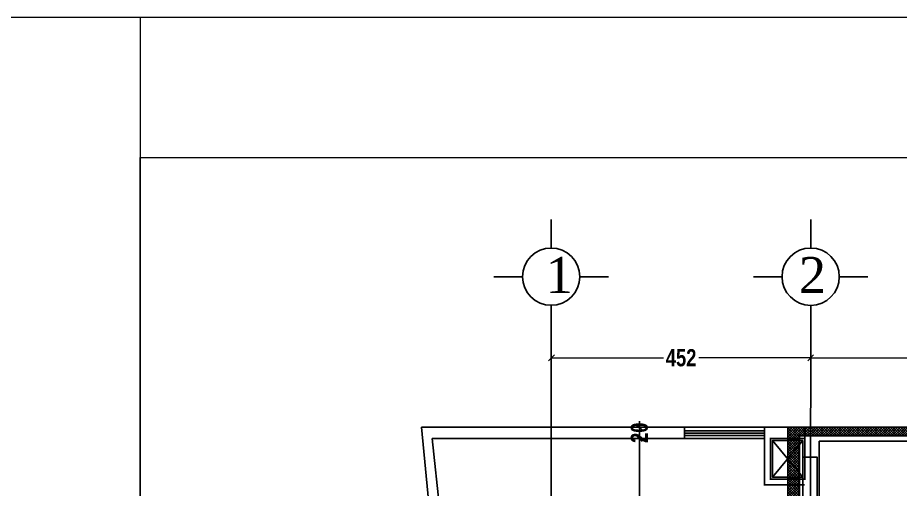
# Model space of a CAD drawing. Extents: x 285329 to 658348, y -83126 to -16980.
# Drawn here: x 349257 to 350798, y -39432 to -38609 of the extents above; entities that cross this region are included whole.
import ezdxf

# ---------------------------------------------------------------- set-up
doc = ezdxf.new("R2010")
doc.units = 0
doc.layers.get('0').update_dxf_attribs({"linetype": 'CONTINUOUS'})
doc.layers.get('DEFPOINTS').update_dxf_attribs({"color": 9, "linetype": 'CONTINUOUS'})
for name, color, linetype in [('AXIS', 1, 'CONTINUOUS'), ('COLUMN', 5, 'CONTINUOUS'), ('FURNITURE', 4, 'CONTINUOUS'), ('TEXT', 3, 'CONTINUOUS'), ('WALL', 7, 'CONTINUOUS')]:
    doc.layers.add(name, color=color, linetype=linetype)
doc.layers.add('VIS', color=8, linetype='CONTINUOUS', lineweight=18)
doc.styles.add('CITYBLUEPRINT', font='cityb___.ttf', dxfattribs={"width": 0.8})
doc.styles.add('style2', font='romantic.ttf', dxfattribs={"height": 50})
doc.dimstyles.new('50', dxfattribs={"dimtxt": 30, "dimasz": 10, "dimexe": 5, "dimexo": 6, "dimgap": 5, "dimtad": 0, "dimdec": 0, "dimdsep": 46, "dimtxsty": 'CITYBLUEPRINT', "dimblk1": 'OBLIQUE', "dimblk2": 'OBLIQUE', "dimsah": 1, "dimcen": 0.05, "dimdle": 0.03, "dimclre": 22, "dimclrt": 7, "dimadec": 0, "dimazin": 0, "dimtfac": 1, "dimtdec": 0, "dimtix": 1, "dimtmove": 0, "dimatfit": 3, "dimldrblk": 'OBLIQUE', "dimfxl": 1, "dimtolj": 1, "dimtzin": 0, "dimarcsym": 0})

# ---------------------------------------------------------------- blocks, each defined once
blk = doc.blocks.new('_Oblique')
at = {"color": 0, "lineweight": -2}
blk.add_line((-0.5, -0.5), (0.5, 0.5), dxfattribs=at)
blk = doc.blocks.new('*D2202')
at = {"layer": 'DEFPOINTS', "color": 0, "linetype": 'Continuous', "lineweight": 5, "transparency": 16777216}
for p in [(328031, -10833.2), (327578.5, -10845.6), (328031, -10845.6)]:
    blk.add_point(p, dxfattribs=at)
at = {"layer": 'VIS', "color": 22, "linetype": 'Continuous', "lineweight": -2, "transparency": 16777216}
for p, q in [((327578.5, -10839.6), (327578.5, -10828.2)), ((328031, -10839.6), (328031, -10828.2))]:
    blk.add_line(p, q, dxfattribs=at)
at = {"layer": 'VIS', "color": 24, "linetype": 'Continuous', "lineweight": -2, "transparency": 16777216}
for p, q in [((327578.5, -10833.2), (327773.9, -10833.2)), ((328031, -10833.2), (327835.6, -10833.2))]:
    blk.add_line(p, q, dxfattribs=at)
at = {"layer": 'VIS', "color": 24, "linetype": 'Continuous', "lineweight": -2, "transparency": 16777216, "xscale": 10, "yscale": 10, "zscale": 10, "rotation": 180}
blk.add_blockref('_Oblique', (327578.5, -10833.2), dxfattribs=at)
at = {"layer": 'VIS', "color": 24, "linetype": 'Continuous', "lineweight": -2, "transparency": 16777216, "xscale": 10, "yscale": 10, "zscale": 10}
blk.add_blockref('_Oblique', (328031, -10833.2), dxfattribs=at)
at = {"layer": 'VIS', "color": 30, "linetype": 'Continuous', "lineweight": 5, "transparency": 16777216, "insert": (327804.7, -10833.2), "char_height": 30, "attachment_point": 5, "style": 'CITYBLUEPRINT'}
blk.add_mtext('\\A1;452', dxfattribs=at)
blk = doc.blocks.new('*D2203')
at = {"layer": 'DEFPOINTS', "color": 0, "linetype": 'Continuous', "lineweight": 5, "transparency": 16777216}
for p in [(328671.3, -10833.2), (328671.3, -10833.2), (328031, -10845.6)]:
    blk.add_point(p, dxfattribs=at)
at = {"layer": 'VIS', "color": 24, "linetype": 'Continuous', "lineweight": -2, "transparency": 16777216}
for p, q in [((328030.9, -10833.2), (328317.6, -10833.2)), ((328671.3, -10833.2), (328384.6, -10833.2))]:
    blk.add_line(p, q, dxfattribs=at)
at = {"layer": 'VIS', "color": 22, "linetype": 'Continuous', "lineweight": -2, "transparency": 16777216}
for p, q in [((328031, -10839.6), (328031, -10828.2)), ((328671.3, -10827.2), (328671.3, -10828.2))]:
    blk.add_line(p, q, dxfattribs=at)
at = {"layer": 'VIS', "color": 24, "linetype": 'Continuous', "lineweight": -2, "transparency": 16777216, "xscale": 10, "yscale": 10, "zscale": 10, "rotation": 180}
blk.add_blockref('_Oblique', (328031, -10833.2), dxfattribs=at)
at = {"layer": 'VIS', "color": 24, "linetype": 'Continuous', "lineweight": -2, "transparency": 16777216, "xscale": 10, "yscale": 10, "zscale": 10}
blk.add_blockref('_Oblique', (328671.3, -10833.2), dxfattribs=at)
at = {"layer": 'VIS', "color": 30, "linetype": 'Continuous', "lineweight": 5, "transparency": 16777216, "insert": (328351.1, -10833.2), "char_height": 30, "attachment_point": 5, "style": 'CITYBLUEPRINT'}
blk.add_mtext('\\A1;640', dxfattribs=at)
blk = doc.blocks.new('*D2490')
at = {"layer": 'DEFPOINTS', "color": 0, "linetype": 'Continuous', "lineweight": 5, "transparency": 16777216}
for p in [(350346, -39322.9), (350342.9, -39343.1), (350346, -39343.1)]:
    blk.add_point(p, dxfattribs=at)
at = {"layer": 'VIS', "color": 0, "linetype": 'Continuous', "lineweight": -2, "transparency": 16777216}
for p, q in [((350342.9, -39322.9), (350342.9, -39312.9)), ((350342.9, -39322.9), (350342.9, -39343.1)), ((350342.9, -39343.1), (350342.9, -39353.1))]:
    blk.add_line(p, q, dxfattribs=at)
at = {"layer": 'VIS', "color": 22, "linetype": 'Continuous', "lineweight": -2, "transparency": 16777216}
for p, q in [((350340, -39322.9), (350337.9, -39322.9)), ((350340, -39343.1), (350337.9, -39343.1))]:
    blk.add_line(p, q, dxfattribs=at)
at = {"layer": 'VIS', "color": 0, "linetype": 'Continuous', "lineweight": -2, "transparency": 16777216, "xscale": 10, "yscale": 10, "zscale": 10}
for p, rotation in [((350342.9, -39322.9), 270), ((350342.9, -39343.1), 90)]:
    blk.add_blockref('_Oblique', p, dxfattribs=dict(at, rotation=rotation))
at = {"layer": 'VIS', "color": 7, "linetype": 'Continuous', "lineweight": 5, "transparency": 16777216, "insert": (350342.9, -39333), "char_height": 30, "attachment_point": 5, "rotation": 90, "style": 'CITYBLUEPRINT'}
blk.add_mtext('\\A1;20', dxfattribs=at)
blk = doc.blocks.new('*D2491')
at = {"layer": 'DEFPOINTS', "color": 0, "linetype": 'Continuous', "lineweight": 5, "transparency": 16777216}
for p in [(350346, -39343.1), (350342.9, -40168.3), (350342.9, -40168.3)]:
    blk.add_point(p, dxfattribs=at)
at = {"layer": 'VIS', "color": 22, "linetype": 'Continuous', "lineweight": -2, "transparency": 16777216}
for p, q in [((350340, -39343.1), (350337.9, -39343.1)), ((350336.9, -40168.3), (350337.9, -40168.3))]:
    blk.add_line(p, q, dxfattribs=at)
at = {"layer": 'VIS', "color": 0, "linetype": 'Continuous', "lineweight": -2, "transparency": 16777216}
for p, q in [((350342.9, -39343.1), (350342.9, -39724.4)), ((350342.9, -40168.4), (350342.9, -39787))]:
    blk.add_line(p, q, dxfattribs=at)
at = {"layer": 'VIS', "color": 0, "linetype": 'Continuous', "lineweight": -2, "transparency": 16777216, "xscale": 10, "yscale": 10, "zscale": 10}
for p, rotation in [((350342.9, -39343.1), 90), ((350342.9, -40168.3), 270)]:
    blk.add_blockref('_Oblique', p, dxfattribs=dict(at, rotation=rotation))
at = {"layer": 'VIS', "color": 7, "linetype": 'Continuous', "lineweight": 5, "transparency": 16777216, "insert": (350342.9, -39755.7), "char_height": 30, "attachment_point": 5, "rotation": 90, "style": 'CITYBLUEPRINT'}
blk.add_mtext('\\A1;825', dxfattribs=at)
blk = doc.blocks.new('huy')
at = {"layer": 'AXIS'}
h = blk.add_hatch(dxfattribs=at)
h.set_pattern_fill('ANSI37', color=256, style=0)
h.set_pattern_definition([(45, (-12919.7087, 458.9356), (-2.24506403, 2.24506403), []), (135, (-12919.7087, 458.9356), (-2.24506403, -2.24506403), [])])
h.paths.add_polyline_path([(322259.9, -40340.6), (322280.3, -40340.6), (322280.3, -40155.5), (322259.9, -40155.5)], flags=17)
h.paths.add_polyline_path([(322259.9, -40340.6), (322259.9, -40360.6), (322375, -40360.6), (322375, -40340.6)])
h.paths.add_polyline_path([(322259.9, -40140.5), (322259.9, -40155.5), (322500, -40155.5), (322500, -40340.6), (322490, -40340.6), (322490, -40360.6), (322520, -40360.6), (322520, -40140.5)])
at = {"layer": 'FURNITURE'}
blk.add_line((322490, -40340.6), (322375, -40340.6), dxfattribs=at)
at = {"layer": 'FURNITURE', "ltscale": 3}
for points in [[(322490.6, -40165), (322314.9, -40165), (322314.9, -40331.4), (322490.6, -40331.4)], [(322311.5, -40311.6), (322286.2, -40311.6), (322286.2, -40192.7), (322311.5, -40192.7)]]:
    blk.add_lwpolyline(points, close=True, dxfattribs=at)
at = {"layer": 'WALL', "ltscale": 3}
blk.add_line((322259.9, -40140.5), (322425, -40140.5), dxfattribs=at)
blk.add_line((322259.9, -40140.5), (322425, -40140.5), dxfattribs=at)
blk.add_line((322259.9, -40140.5), (322425, -40140.5), dxfattribs=at)
at = {"layer": 'WALL', "linetype": 'Continuous', "const_width": 3}
for points in [[(322375, -40360.6), (322259.9, -40360.6), (322259.9, -40140.5), (322485, -40140.5)], [(322259.9, -40140.5), (322425, -40140.5)], [(322259.9, -40140.5), (322425, -40140.5)], [(322485, -40140.5), (322520, -40140.5), (322520, -40360.6), (322490, -40360.6)], [(322490, -40340.6), (322500, -40340.6), (322500, -40155.5), (322280.3, -40155.5), (322280.3, -40340.6), (322375, -40340.6)], [(322375, -40340.6), (322375, -40360.6)], [(322490, -40340.6), (322490, -40360.6)], [(322500, -40340.6), (322490, -40340.6), (322490, -40360.6)]]:
    blk.add_lwpolyline(points, dxfattribs=at)
blk = doc.blocks.new('cbcb')
at = {"layer": 'AXIS'}
for p, q in [((327577.9, -10641.6), (327577.9, -10591.6)), ((328031, -10641.7), (328031, -10591.7)), ((327527.9, -10691.6), (327477.9, -10691.6)), ((327627.9, -10691.6), (327677.9, -10691.6)), ((327981, -10691.7), (327931, -10691.7)), ((328081, -10691.7), (328131, -10691.7)), ((327577.9, -10741.6), (327577.9, -14318.5)), ((327577.9, -10741.6), (327577.9, -10791.6)), ((328031, -10741.7), (328030.4, -14326.1)), ((328031, -10741.7), (328031, -10791.7))]:
    blk.add_line(p, q, dxfattribs=at)
for centre in [(327577.9, -10691.6), (328031, -10691.7)]:
    blk.add_circle(centre, 50, dxfattribs=at)
at = {"layer": 'TEXT', "char_height": 63, "width": 240.461, "attachment_point": 1, "style": 'style2'}
for s, insert in [('1', (327568.3, -10657.2)), ('2', (328010.2, -10657.3))]:
    blk.add_mtext(s, dxfattribs=dict(at, insert=insert))
at = {"layer": 'VIS', "linetype": 'Continuous', "lineweight": 5}
dim = blk.add_linear_dim(base=(328030.9661, -10833.1982), p1=(327578.4893, -10845.6435), p2=(328030.9661, -10845.6435), dimstyle='50', dxfattribs=at)
dim.commit()
dim.dimension.update_dxf_attribs({"geometry": '*D2202', "text_midpoint": (327804.7277, -10833.1982)})
dim = blk.add_linear_dim(base=(328671.3, -10833.2), p1=(328031, -10845.6), p2=(328671.3, -10833.2), dimstyle='50', override={"dimtmove": 1}, dxfattribs=at)
dim.commit()
dim.dimension.update_dxf_attribs({"geometry": '*D2203', "text_midpoint": (328351.1, -10833.2)})

msp = doc.modelspace()

# ---------------------------------------------------------------- linework, layer by layer
at = {"layer": 'AXIS'}
for p, q in [((350628.2, -39346.69), (350575.13, -39410.41)), ((350575.13, -39346.69), (350628.2, -39410.41))]:
    msp.add_line(p, q, dxfattribs=at)
at = {"layer": 'COLUMN', "linetype": 'Continuous', "lineweight": 5}
msp.add_lwpolyline([(352421.36, -38852.78), (352421.36, -43052.78), (349471.36, -43052.78), (349471.36, -38852.78)], close=True, dxfattribs=at)
at = {"layer": 'FURNITURE', "ltscale": 3}
for p, q in [((350421.35, -39323.08), (350631.5, -39323.08)), ((350421.35, -39329.54), (350561.5, -39329.54)), ((350421.35, -39337.54), (350561.5, -39337.54)), ((350421.35, -39343.08), (350561.5, -39343.08))]:
    msp.add_line(p, q, dxfattribs=at)
at = {"layer": 'VIS', "linetype": 'Continuous', "lineweight": 5}
for p, q in [((361056.47, -38608.69), (326417.03, -38608.69)), ((349471.36, -38608.69), (349471.36, -43858.69))]:
    msp.add_line(p, q, dxfattribs=at)
at = {"layer": 'WALL', "linetype": 'Continuous', "ltscale": 3}
for p, q in [((349962.19, -39323.08), (350012.62, -39838.85)), ((350034.01, -39828.54), (349980.84, -39343.08))]:
    msp.add_line(p, q, dxfattribs=at)
at = {"layer": 'WALL', "linetype": 'Continuous'}
for p, q in [((350421.35, -39323.08), (349962.19, -39323.08)), ((350421.35, -39343.08), (350421.35, -39323.08)), ((349980.84, -39343.08), (350421.35, -39343.08)), ((350421.35, -39333.54), (350561.5, -39333.54))]:
    msp.add_line(p, q, dxfattribs=at)
at = {"layer": 'WALL', "ltscale": 3}
msp.add_line((350526.05, -39343.08), (350423.53, -39343.08), dxfattribs=at)
msp.add_line((350526.05, -39343.08), (350423.53, -39343.08), dxfattribs=at)
at = {"layer": 'WALL', "linetype": 'Continuous', "const_width": 3}
for points in [[(350631.5, -39323.08), (350571.5, -39323.08), (350561.5, -39323.08), (350561.5, -39413.85), (350561.5, -39423.85), (350631.5, -39423.85)], [(350631.5, -39323.08), (350631.5, -39343.08), (350571.5, -39343.08), (350571.5, -39413.85), (350631.5, -39413.85), (350631.5, -39343.08)]]:
    msp.add_lwpolyline(points, dxfattribs=at)
at = {"layer": 'WALL', "linetype": 'Continuous', "ltscale": 3}
msp.add_lwpolyline([(350421.35, -39343.08), (350461.35, -39343.08)], dxfattribs=at)
at = {"layer": 'WALL', "linetype": 'Continuous'}
msp.add_lwpolyline([(350628.2, -39346.69), (350575.13, -39346.69), (350575.13, -39410.41), (350628.2, -39410.41)], close=True, dxfattribs=at)

# ---------------------------------------------------------------- block references
at = {"layer": 'VIS', "linetype": 'Continuous', "lineweight": 5}
for name, p in [('cbcb', (22610.92, -28369.04)), ('huy', (28341.99, 817.06))]:
    msp.add_blockref(name, p, dxfattribs=at)

# ---------------------------------------------------------------- dimensions: what is measured, and where the dimension line sits
dim = msp.add_linear_dim(base=(350342.89, -39343.08), p1=(350345.97, -39322.94), p2=(350345.97, -39343.08), angle=90, dimstyle='50', dxfattribs=at)
dim.commit()
dim.dimension.update_dxf_attribs({"geometry": '*D2490', "text_midpoint": (350342.89, -39333.01)})
dim = msp.add_linear_dim(base=(350342.89, -40168.34), p1=(350345.97, -39343.08), p2=(350342.89, -40168.34), angle=90, dimstyle='50', override={"dimtmove": 1}, dxfattribs=at)
dim.commit()
dim.dimension.update_dxf_attribs({"geometry": '*D2491', "text_midpoint": (350342.89, -39755.71)})

doc.saveas('drawing.dxf')
